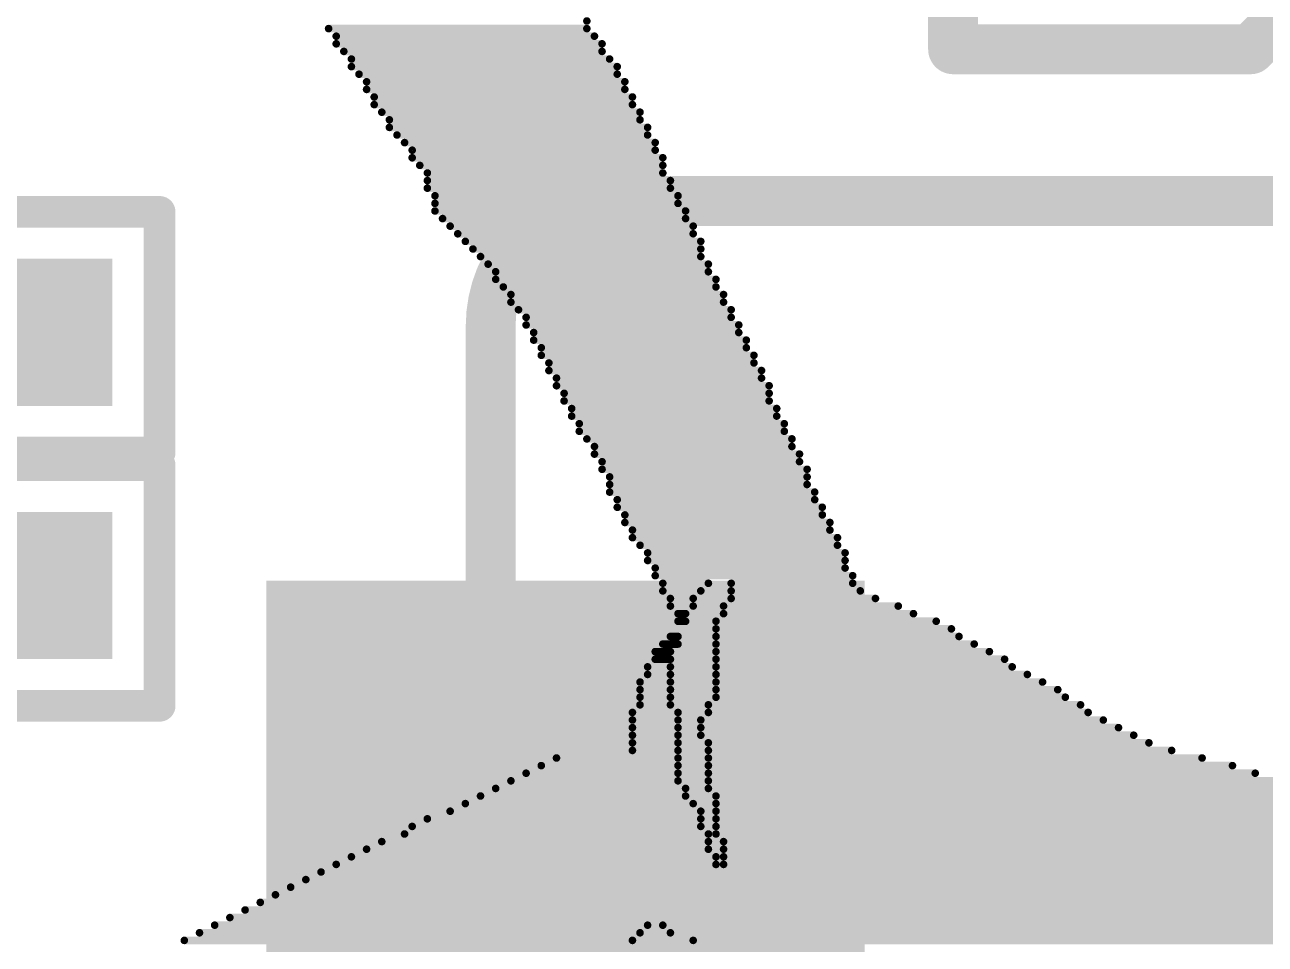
# Model space of a CAD drawing. Header units: millimetres. Extents: x -6 to 151, y -20 to 98.
# Drawn here: x 45.603 to 50.581, y 26.873 to 30.561 of the extents above; entities that cross this region are included whole.
import ezdxf

# ---------------------------------------------------------------- set-up
doc = ezdxf.new("R2010")
doc.units = ezdxf.units.MM
for name, color, linetype in [('BottomOverlay', 54, 'Continuous'), ('TopOverlay', 2, 'Continuous'), ('TopPaste', 8, 'Continuous'), ('TopSolder', 216, 'Continuous')]:
    doc.layers.add(name, color=color, linetype=linetype)

# ---------------------------------------------------------------- blocks, each defined once
blk = doc.blocks.new('SO8_WITH_PAD_39')
at = {"layer": 'TopOverlay', "const_width": 0.2}
for points in [[(-0.294, 2.5), (-0.9, 1.894)], [(0.9, 2.5), (-0.294, 2.5)], [(0.9, 2.5), (0.9, -2.5)]]:
    blk.add_lwpolyline(points, dxfattribs=at)
at = {"layer": 'TopOverlay', "const_width": 0.1}
for points in [[(-0.344, 2.5, 1), (-0.244, 2.5, 1)], [(-0.344, 2.5, 1), (-0.244, 2.5, 1)], [(0.85, 2.5, 1), (0.95, 2.5, 1)], [(0.85, 2.5, 1), (0.95, 2.5, 1)]]:
    blk.add_lwpolyline(points, format="xyb", close=True, dxfattribs=at)
blk = doc.blocks.new('RES0402_76')
at = {"layer": 'TopPaste'}
for points in [[(-0.75, -0.27), (-0.75, 0.27), (-0.25, 0.27), (-0.25, -0.27)], [(0.25, -0.27), (0.25, 0.27), (0.75, 0.27), (0.75, -0.27)]]:
    blk.add_hatch(color=8, dxfattribs=at).paths.add_polyline_path(points)
at = {"layer": 'TopSolder'}
for points in [[(-0.7754, -0.2954), (-0.7754, 0.2954), (-0.2246, 0.2954), (-0.2246, -0.2954)], [(0.2246, -0.2954), (0.2246, 0.2954), (0.7754, 0.2954), (0.7754, -0.2954)]]:
    blk.add_hatch(color=216, dxfattribs=at).paths.add_polyline_path(points)
at = {"layer": 'TopOverlay', "const_width": 0.127}
for points in [[(-0.9652, 0.4826), (-0.9652, -0.4826)], [(0.9652, 0.4826), (-0.9652, 0.4826)], [(0.9652, -0.4826), (0.9652, 0.4826)], [(0.9652, -0.4826), (-0.9652, -0.4826)]]:
    blk.add_lwpolyline(points, dxfattribs=at)
at = {"layer": 'TopOverlay', "const_width": 0.0635}
for points in [[(-0.997, 0.4826, 1), (-0.9335, 0.4826, 1)], [(-0.997, 0.4826, 1), (-0.9335, 0.4826, 1)], [(0.9335, 0.4826, 1), (0.997, 0.4826, 1)], [(0.9335, 0.4826, 1), (0.997, 0.4826, 1)], [(-0.997, -0.4826, 1), (-0.9335, -0.4826, 1)], [(-0.997, -0.4826, 1), (-0.9335, -0.4826, 1)], [(0.9335, -0.4826, 1), (0.997, -0.4826, 1)], [(0.9335, -0.4826, 1), (0.997, -0.4826, 1)]]:
    blk.add_lwpolyline(points, format="xyb", close=True, dxfattribs=at)
blk = doc.blocks.new('RES0402_77')
at = {"layer": 'TopPaste'}
for points in [[(-0.75, -0.27), (-0.75, 0.27), (-0.25, 0.27), (-0.25, -0.27)], [(0.25, -0.27), (0.25, 0.27), (0.75, 0.27), (0.75, -0.27)]]:
    blk.add_hatch(color=8, dxfattribs=at).paths.add_polyline_path(points)
at = {"layer": 'TopSolder'}
for points in [[(-0.7754, -0.2954), (-0.7754, 0.2954), (-0.2246, 0.2954), (-0.2246, -0.2954)], [(0.2246, -0.2954), (0.2246, 0.2954), (0.7754, 0.2954), (0.7754, -0.2954)]]:
    blk.add_hatch(color=216, dxfattribs=at).paths.add_polyline_path(points)
at = {"layer": 'TopOverlay', "const_width": 0.127}
for points in [[(-0.9652, -0.4826), (-0.9652, 0.4826)], [(-0.9652, 0.4826), (0.9652, 0.4826)], [(0.9652, -0.4826), (0.9652, 0.4826)], [(-0.9652, -0.4826), (0.9652, -0.4826)]]:
    blk.add_lwpolyline(points, dxfattribs=at)
at = {"layer": 'TopOverlay', "const_width": 0.0635}
for points in [[(-0.997, 0.4826, 1), (-0.9335, 0.4826, 1)], [(-0.997, 0.4826, 1), (-0.9335, 0.4826, 1)], [(0.9334, 0.4826, 1), (0.9969, 0.4826, 1)], [(0.9334, 0.4826, 1), (0.9969, 0.4826, 1)], [(-0.997, -0.4826, 1), (-0.9335, -0.4826, 1)], [(-0.997, -0.4826, 1), (-0.9335, -0.4826, 1)], [(0.9334, -0.4826, 1), (0.9969, -0.4826, 1)], [(0.9334, -0.4826, 1), (0.9969, -0.4826, 1)]]:
    blk.add_lwpolyline(points, format="xyb", close=True, dxfattribs=at)
blk = doc.blocks.new('0650_____171')
at = {"layer": 'TopPaste'}
blk.add_hatch(color=8, dxfattribs=at).paths.add_polyline_path([(-1.8241, -1.7499), (-4.1741, -1.7499), (-4.1741, 1.7501), (-1.8241, 1.7501)])
at = {"layer": 'TopSolder'}
blk.add_hatch(color=216, dxfattribs=at).paths.add_polyline_path([(-1.7987, -1.7753), (-4.1995, -1.7753), (-4.1995, 1.7755), (-1.7987, 1.7755)])
at = {"layer": 'TopOverlay', "const_width": 0.2}
blk.add_lwpolyline([(-3.299, 2.7997, -0.414212), (-2.799, 3.2997)], format="xyb", dxfattribs=at)
at = {"layer": 'TopOverlay', "const_width": 0.1}
for points in [[(-2.849, 3.2997, 1), (-2.749, 3.2997, 1)], [(-2.8471, 3.2987, 1), (-2.7471, 3.2987, 1)], [(-3.349, 2.8013, 1), (-3.249, 2.8013, 1)], [(-3.349, 2.7997, 1), (-3.249, 2.7997, 1)]]:
    blk.add_lwpolyline(points, format="xyb", close=True, dxfattribs=at)
at = {"layer": 'TopOverlay', "const_width": 0.2}
for points in [[(-2.7971, 3.2987), (2.8029, 3.2987)], [(-3.299, -2.7987), (-3.299, 2.8013)]]:
    blk.add_lwpolyline(points, dxfattribs=at)

msp = doc.modelspace()

# ---------------------------------------------------------------- linework, layer by layer
at = {"layer": 'BottomOverlay', "const_width": 0.0152}
for points in [[(47.8511, 30.5765, 1), (47.8663, 30.5765, 1)], [(46.8147, 30.546, 1), (46.83, 30.546, 1)], [(46.8452, 30.5156, 1), (46.8605, 30.5156, 1)], [(47.8511, 30.546, 1), (47.8663, 30.546, 1)], [(47.8815, 30.5156, 1), (47.8968, 30.5156, 1)], [(46.8452, 30.4851, 1), (46.8605, 30.4851, 1)], [(46.8757, 30.4546, 1), (46.8909, 30.4546, 1)], [(47.912, 30.4851, 1), (47.9273, 30.4851, 1)], [(47.912, 30.4546, 1), (47.9273, 30.4546, 1)], [(46.9062, 30.4241, 1), (46.9214, 30.4241, 1)], [(47.9425, 30.4241, 1), (47.9577, 30.4241, 1)], [(46.9062, 30.3936, 1), (46.9214, 30.3936, 1)], [(46.9367, 30.3632, 1), (46.9519, 30.3632, 1)], [(47.973, 30.3936, 1), (47.9882, 30.3936, 1)], [(47.973, 30.3632, 1), (47.9882, 30.3632, 1)], [(46.9671, 30.3327, 1), (46.9824, 30.3327, 1)], [(46.9671, 30.3022, 1), (46.9824, 30.3022, 1)], [(48.0035, 30.3327, 1), (48.0187, 30.3327, 1)], [(48.0035, 30.3022, 1), (48.0187, 30.3022, 1)], [(46.9976, 30.2717, 1), (47.0129, 30.2717, 1)], [(48.0339, 30.2717, 1), (48.0492, 30.2717, 1)], [(46.9976, 30.2412, 1), (47.0129, 30.2412, 1)], [(47.0281, 30.2108, 1), (47.0433, 30.2108, 1)], [(48.0339, 30.2412, 1), (48.0492, 30.2412, 1)], [(48.0644, 30.2108, 1), (48.0797, 30.2108, 1)], [(47.0586, 30.1803, 1), (47.0738, 30.1803, 1)], [(47.0586, 30.1498, 1), (47.0738, 30.1498, 1)], [(48.0644, 30.1803, 1), (48.0797, 30.1803, 1)], [(48.0949, 30.1498, 1), (48.1101, 30.1498, 1)], [(47.0891, 30.1193, 1), (47.1043, 30.1193, 1)], [(48.0949, 30.1193, 1), (48.1101, 30.1193, 1)], [(47.1195, 30.0888, 1), (47.1348, 30.0888, 1)], [(47.15, 30.0584, 1), (47.1653, 30.0584, 1)], [(48.1254, 30.0888, 1), (48.1406, 30.0888, 1)], [(48.1254, 30.0584, 1), (48.1406, 30.0584, 1)], [(47.15, 30.0279, 1), (47.1653, 30.0279, 1)], [(48.1559, 30.0279, 1), (48.1711, 30.0279, 1)], [(47.1805, 29.9974, 1), (47.1957, 29.9974, 1)], [(47.211, 29.9669, 1), (47.2262, 29.9669, 1)], [(48.1559, 29.9974, 1), (48.1711, 29.9974, 1)], [(48.1559, 29.9669, 1), (48.1711, 29.9669, 1)], [(47.211, 29.9364, 1), (47.2262, 29.9364, 1)], [(47.211, 29.906, 1), (47.2262, 29.906, 1)], [(48.1863, 29.9364, 1), (48.2016, 29.9364, 1)], [(48.1863, 29.906, 1), (48.2016, 29.906, 1)], [(47.2415, 29.8755, 1), (47.2567, 29.8755, 1)], [(48.2168, 29.8755, 1), (48.2321, 29.8755, 1)], [(47.2415, 29.845, 1), (47.2567, 29.845, 1)], [(47.2415, 29.8145, 1), (47.2567, 29.8145, 1)], [(48.2168, 29.845, 1), (48.2321, 29.845, 1)], [(48.2473, 29.8145, 1), (48.2625, 29.8145, 1)], [(47.2719, 29.784, 1), (47.2872, 29.784, 1)], [(47.3024, 29.7536, 1), (47.3177, 29.7536, 1)], [(48.2473, 29.784, 1), (48.2625, 29.784, 1)], [(48.2778, 29.7536, 1), (48.293, 29.7536, 1)], [(47.3329, 29.7231, 1), (47.3481, 29.7231, 1)], [(48.2778, 29.7231, 1), (48.293, 29.7231, 1)], [(47.3634, 29.6926, 1), (47.3786, 29.6926, 1)], [(47.3939, 29.6621, 1), (47.4091, 29.6621, 1)], [(48.3083, 29.6926, 1), (48.3235, 29.6926, 1)], [(48.3083, 29.6621, 1), (48.3235, 29.6621, 1)], [(47.4243, 29.6316, 1), (47.4396, 29.6316, 1)], [(48.3083, 29.6316, 1), (48.3235, 29.6316, 1)], [(47.4548, 29.6012, 1), (47.4701, 29.6012, 1)], [(47.4853, 29.5707, 1), (47.5005, 29.5707, 1)], [(48.3387, 29.6012, 1), (48.354, 29.6012, 1)], [(48.3387, 29.5707, 1), (48.354, 29.5707, 1)], [(47.4853, 29.5402, 1), (47.5005, 29.5402, 1)], [(47.5158, 29.5097, 1), (47.531, 29.5097, 1)], [(48.3692, 29.5402, 1), (48.3845, 29.5402, 1)], [(48.3692, 29.5097, 1), (48.3845, 29.5097, 1)], [(47.5463, 29.4792, 1), (47.5615, 29.4792, 1)], [(48.3997, 29.4792, 1), (48.4149, 29.4792, 1)], [(47.5463, 29.4488, 1), (47.5615, 29.4488, 1)], [(47.5767, 29.4183, 1), (47.592, 29.4183, 1)], [(48.3997, 29.4488, 1), (48.4149, 29.4488, 1)], [(48.4302, 29.4183, 1), (48.4454, 29.4183, 1)], [(47.6072, 29.3878, 1), (47.6225, 29.3878, 1)], [(47.6072, 29.3573, 1), (47.6225, 29.3573, 1)], [(48.4302, 29.3878, 1), (48.4454, 29.3878, 1)], [(48.4607, 29.3573, 1), (48.4759, 29.3573, 1)], [(47.6377, 29.3268, 1), (47.6529, 29.3268, 1)], [(48.4607, 29.3268, 1), (48.4759, 29.3268, 1)], [(47.6377, 29.2964, 1), (47.6529, 29.2964, 1)], [(47.6682, 29.2659, 1), (47.6834, 29.2659, 1)], [(48.4911, 29.2964, 1), (48.5064, 29.2964, 1)], [(48.4911, 29.2659, 1), (48.5064, 29.2659, 1)], [(47.6682, 29.2354, 1), (47.6834, 29.2354, 1)], [(47.6987, 29.2049, 1), (47.7139, 29.2049, 1)], [(48.5216, 29.2354, 1), (48.5369, 29.2354, 1)], [(48.5216, 29.2049, 1), (48.5369, 29.2049, 1)], [(47.6987, 29.1744, 1), (47.7139, 29.1744, 1)], [(48.5521, 29.1744, 1), (48.5673, 29.1744, 1)], [(47.7291, 29.144, 1), (47.7444, 29.144, 1)], [(47.7291, 29.1135, 1), (47.7444, 29.1135, 1)], [(48.5521, 29.144, 1), (48.5673, 29.144, 1)], [(48.5826, 29.1135, 1), (48.5978, 29.1135, 1)], [(47.7596, 29.083, 1), (47.7749, 29.083, 1)], [(48.5826, 29.083, 1), (48.5978, 29.083, 1)], [(47.7596, 29.0525, 1), (47.7749, 29.0525, 1)], [(47.7901, 29.022, 1), (47.8053, 29.022, 1)], [(48.5826, 29.0525, 1), (48.5978, 29.0525, 1)], [(48.6131, 29.022, 1), (48.6283, 29.022, 1)], [(47.7901, 28.9916, 1), (47.8053, 28.9916, 1)], [(47.8206, 28.9611, 1), (47.8358, 28.9611, 1)], [(48.6131, 28.9916, 1), (48.6283, 28.9916, 1)], [(48.6435, 28.9611, 1), (48.6588, 28.9611, 1)], [(47.8206, 28.9306, 1), (47.8358, 28.9306, 1)], [(48.6435, 28.9306, 1), (48.6588, 28.9306, 1)], [(47.8511, 28.9001, 1), (47.8663, 28.9001, 1)], [(47.8815, 28.8696, 1), (47.8968, 28.8696, 1)], [(48.674, 28.9001, 1), (48.6893, 28.9001, 1)], [(48.674, 28.8696, 1), (48.6893, 28.8696, 1)], [(47.8815, 28.8392, 1), (47.8968, 28.8392, 1)], [(47.912, 28.8087, 1), (47.9273, 28.8087, 1)], [(48.7045, 28.8392, 1), (48.7197, 28.8392, 1)], [(48.7045, 28.8087, 1), (48.7197, 28.8087, 1)], [(47.912, 28.7782, 1), (47.9273, 28.7782, 1)], [(48.735, 28.7782, 1), (48.7502, 28.7782, 1)], [(47.9425, 28.7477, 1), (47.9577, 28.7477, 1)], [(47.9425, 28.7172, 1), (47.9577, 28.7172, 1)], [(48.735, 28.7477, 1), (48.7502, 28.7477, 1)], [(48.735, 28.7172, 1), (48.7502, 28.7172, 1)], [(47.9425, 28.6868, 1), (47.9577, 28.6868, 1)], [(47.973, 28.6563, 1), (47.9882, 28.6563, 1)], [(48.7655, 28.6868, 1), (48.7807, 28.6868, 1)], [(48.7655, 28.6563, 1), (48.7807, 28.6563, 1)], [(47.973, 28.6258, 1), (47.9882, 28.6258, 1)], [(48.7959, 28.6258, 1), (48.8112, 28.6258, 1)], [(48.0035, 28.5953, 1), (48.0187, 28.5953, 1)], [(48.0035, 28.5648, 1), (48.0187, 28.5648, 1)], [(48.7959, 28.5953, 1), (48.8112, 28.5953, 1)], [(48.8264, 28.5648, 1), (48.8417, 28.5648, 1)], [(48.0339, 28.5344, 1), (48.0492, 28.5344, 1)], [(48.8264, 28.5344, 1), (48.8417, 28.5344, 1)], [(48.0339, 28.5039, 1), (48.0492, 28.5039, 1)], [(48.0644, 28.4734, 1), (48.0797, 28.4734, 1)], [(48.8569, 28.5039, 1), (48.8721, 28.5039, 1)], [(48.8569, 28.4734, 1), (48.8721, 28.4734, 1)], [(48.0949, 28.4429, 1), (48.1101, 28.4429, 1)], [(48.0949, 28.4124, 1), (48.1101, 28.4124, 1)], [(48.8874, 28.4429, 1), (48.9026, 28.4429, 1)], [(48.8874, 28.4124, 1), (48.9026, 28.4124, 1)], [(48.1254, 28.382, 1), (48.1406, 28.382, 1)], [(48.8874, 28.382, 1), (48.9026, 28.382, 1)], [(48.1254, 28.3515, 1), (48.1406, 28.3515, 1)], [(48.1559, 28.321, 1), (48.1711, 28.321, 1)], [(48.3387, 28.321, 1), (48.354, 28.321, 1)], [(48.4302, 28.321, 1), (48.4454, 28.321, 1)], [(48.9179, 28.3515, 1), (48.9331, 28.3515, 1)], [(48.9179, 28.321, 1), (48.9331, 28.321, 1)], [(48.1559, 28.2905, 1), (48.1711, 28.2905, 1)], [(48.1863, 28.26, 1), (48.2016, 28.26, 1)], [(48.2778, 28.26, 1), (48.293, 28.26, 1)], [(48.3083, 28.2905, 1), (48.3235, 28.2905, 1)], [(48.4302, 28.2905, 1), (48.4454, 28.2905, 1)], [(48.4302, 28.26, 1), (48.4454, 28.26, 1)], [(48.9483, 28.2905, 1), (48.9636, 28.2905, 1)], [(49.0093, 28.26, 1), (49.0245, 28.26, 1)], [(48.1863, 28.2296, 1), (48.2016, 28.2296, 1)], [(48.2778, 28.2296, 1), (48.293, 28.2296, 1)], [(48.3997, 28.2296, 1), (48.4149, 28.2296, 1)], [(49.1007, 28.2296, 1), (49.116, 28.2296, 1)], [(48.2168, 28.1991, 1), (48.2321, 28.1991, 1)], [(48.2168, 28.1686, 1), (48.2321, 28.1686, 1)], [(48.2473, 28.1991, 1), (48.2625, 28.1991, 1)], [(48.2473, 28.1686, 1), (48.2625, 28.1686, 1)], [(48.3692, 28.1686, 1), (48.3845, 28.1686, 1)], [(48.3997, 28.1991, 1), (48.4149, 28.1991, 1)], [(49.1617, 28.1991, 1), (49.1769, 28.1991, 1)], [(49.2531, 28.1686, 1), (49.2684, 28.1686, 1)], [(48.3692, 28.1381, 1), (48.3845, 28.1381, 1)], [(49.3141, 28.1381, 1), (49.3293, 28.1381, 1)], [(48.1559, 28.0772, 1), (48.1711, 28.0772, 1)], [(48.1863, 28.1076, 1), (48.2016, 28.1076, 1)], [(48.2168, 28.1076, 1), (48.2321, 28.1076, 1)], [(48.2168, 28.0772, 1), (48.2321, 28.0772, 1)], [(48.3692, 28.1076, 1), (48.3845, 28.1076, 1)], [(48.3692, 28.0772, 1), (48.3845, 28.0772, 1)], [(49.3446, 28.1076, 1), (49.3598, 28.1076, 1)], [(49.4055, 28.0772, 1), (49.4208, 28.0772, 1)], [(48.1254, 28.0467, 1), (48.1406, 28.0467, 1)], [(48.1254, 28.0162, 1), (48.1406, 28.0162, 1)], [(48.1863, 28.0467, 1), (48.2016, 28.0467, 1)], [(48.1863, 28.0162, 1), (48.2016, 28.0162, 1)], [(48.3692, 28.0467, 1), (48.3845, 28.0467, 1)], [(48.3692, 28.0162, 1), (48.3845, 28.0162, 1)], [(49.4665, 28.0467, 1), (49.4817, 28.0467, 1)], [(49.5275, 28.0162, 1), (49.5427, 28.0162, 1)], [(48.0949, 27.9857, 1), (48.1101, 27.9857, 1)], [(48.1863, 27.9857, 1), (48.2016, 27.9857, 1)], [(48.3692, 27.9857, 1), (48.3845, 27.9857, 1)], [(49.5579, 27.9857, 1), (49.5732, 27.9857, 1)], [(48.0644, 27.9248, 1), (48.0797, 27.9248, 1)], [(48.0949, 27.9552, 1), (48.1101, 27.9552, 1)], [(48.1863, 27.9552, 1), (48.2016, 27.9552, 1)], [(48.1863, 27.9248, 1), (48.2016, 27.9248, 1)], [(48.3692, 27.9552, 1), (48.3845, 27.9552, 1)], [(48.3692, 27.9248, 1), (48.3845, 27.9248, 1)], [(49.6189, 27.9552, 1), (49.6341, 27.9552, 1)], [(49.6799, 27.9248, 1), (49.6951, 27.9248, 1)], [(48.0644, 27.8943, 1), (48.0797, 27.8943, 1)], [(48.0644, 27.8638, 1), (48.0797, 27.8638, 1)], [(48.1863, 27.8943, 1), (48.2016, 27.8943, 1)], [(48.1863, 27.8638, 1), (48.2016, 27.8638, 1)], [(48.3692, 27.8943, 1), (48.3845, 27.8943, 1)], [(48.3692, 27.8638, 1), (48.3845, 27.8638, 1)], [(49.7408, 27.8943, 1), (49.7561, 27.8943, 1)], [(49.7713, 27.8638, 1), (49.7865, 27.8638, 1)], [(48.0644, 27.8333, 1), (48.0797, 27.8333, 1)], [(48.1863, 27.8333, 1), (48.2016, 27.8333, 1)], [(48.3387, 27.8333, 1), (48.354, 27.8333, 1)], [(49.8323, 27.8333, 1), (49.8475, 27.8333, 1)], [(48.0339, 27.8028, 1), (48.0492, 27.8028, 1)], [(48.0339, 27.7724, 1), (48.0492, 27.7724, 1)], [(48.2168, 27.8028, 1), (48.2321, 27.8028, 1)], [(48.2168, 27.7724, 1), (48.2321, 27.7724, 1)], [(48.3083, 27.7724, 1), (48.3235, 27.7724, 1)], [(48.3387, 27.8028, 1), (48.354, 27.8028, 1)], [(49.8627, 27.8028, 1), (49.878, 27.8028, 1)], [(49.9237, 27.7724, 1), (49.9389, 27.7724, 1)], [(48.0339, 27.7419, 1), (48.0492, 27.7419, 1)], [(48.0339, 27.7114, 1), (48.0492, 27.7114, 1)], [(48.2168, 27.7419, 1), (48.2321, 27.7419, 1)], [(48.2168, 27.7114, 1), (48.2321, 27.7114, 1)], [(48.3083, 27.7419, 1), (48.3235, 27.7419, 1)], [(48.3083, 27.7114, 1), (48.3235, 27.7114, 1)], [(49.9847, 27.7419, 1), (49.9999, 27.7419, 1)], [(50.0456, 27.7114, 1), (50.0609, 27.7114, 1)], [(48.0339, 27.6809, 1), (48.0492, 27.6809, 1)], [(48.2168, 27.6809, 1), (48.2321, 27.6809, 1)], [(48.3387, 27.6809, 1), (48.354, 27.6809, 1)], [(50.1066, 27.6809, 1), (50.1218, 27.6809, 1)], [(47.7291, 27.62, 1), (47.7444, 27.62, 1)], [(48.0339, 27.6504, 1), (48.0492, 27.6504, 1)], [(48.2168, 27.6504, 1), (48.2321, 27.6504, 1)], [(48.2168, 27.62, 1), (48.2321, 27.62, 1)], [(48.3387, 27.6504, 1), (48.354, 27.6504, 1)], [(48.3387, 27.62, 1), (48.354, 27.62, 1)], [(50.198, 27.6504, 1), (50.2133, 27.6504, 1)], [(50.3199, 27.62, 1), (50.3352, 27.62, 1)], [(47.6682, 27.5895, 1), (47.6834, 27.5895, 1)], [(48.2168, 27.5895, 1), (48.2321, 27.5895, 1)], [(48.3387, 27.5895, 1), (48.354, 27.5895, 1)], [(50.4419, 27.5895, 1), (50.4571, 27.5895, 1)], [(47.5463, 27.5285, 1), (47.5615, 27.5285, 1)], [(47.6072, 27.559, 1), (47.6225, 27.559, 1)], [(48.2168, 27.559, 1), (48.2321, 27.559, 1)], [(48.2168, 27.5285, 1), (48.2321, 27.5285, 1)], [(48.3387, 27.559, 1), (48.354, 27.559, 1)], [(48.3387, 27.5285, 1), (48.354, 27.5285, 1)], [(50.5333, 27.559, 1), (50.5485, 27.559, 1)], [(47.4243, 27.4676, 1), (47.4396, 27.4676, 1)], [(47.4853, 27.498, 1), (47.5005, 27.498, 1)], [(48.2473, 27.498, 1), (48.2625, 27.498, 1)], [(48.2473, 27.4676, 1), (48.2625, 27.4676, 1)], [(48.3387, 27.498, 1), (48.354, 27.498, 1)], [(48.3692, 27.4676, 1), (48.3845, 27.4676, 1)], [(47.3634, 27.4371, 1), (47.3786, 27.4371, 1)], [(48.2778, 27.4371, 1), (48.293, 27.4371, 1)], [(48.3692, 27.4371, 1), (48.3845, 27.4371, 1)], [(47.211, 27.3761, 1), (47.2262, 27.3761, 1)], [(47.3024, 27.4066, 1), (47.3177, 27.4066, 1)], [(48.3083, 27.4066, 1), (48.3235, 27.4066, 1)], [(48.3083, 27.3761, 1), (48.3235, 27.3761, 1)], [(48.3692, 27.4066, 1), (48.3845, 27.4066, 1)], [(48.3692, 27.3761, 1), (48.3845, 27.3761, 1)], [(47.1195, 27.3152, 1), (47.1348, 27.3152, 1)], [(47.15, 27.3456, 1), (47.1653, 27.3456, 1)], [(48.3083, 27.3456, 1), (48.3235, 27.3456, 1)], [(48.3387, 27.3152, 1), (48.354, 27.3152, 1)], [(48.3692, 27.3456, 1), (48.3845, 27.3456, 1)], [(48.3692, 27.3152, 1), (48.3845, 27.3152, 1)], [(47.0281, 27.2847, 1), (47.0433, 27.2847, 1)], [(48.3387, 27.2847, 1), (48.354, 27.2847, 1)], [(48.3997, 27.2847, 1), (48.4149, 27.2847, 1)], [(46.9062, 27.2237, 1), (46.9214, 27.2237, 1)], [(46.9671, 27.2542, 1), (46.9824, 27.2542, 1)], [(48.3387, 27.2542, 1), (48.354, 27.2542, 1)], [(48.3692, 27.2237, 1), (48.3845, 27.2237, 1)], [(48.3997, 27.2542, 1), (48.4149, 27.2542, 1)], [(48.3997, 27.2237, 1), (48.4149, 27.2237, 1)], [(46.8452, 27.1932, 1), (46.8605, 27.1932, 1)], [(48.3692, 27.1932, 1), (48.3845, 27.1932, 1)], [(48.3997, 27.1932, 1), (48.4149, 27.1932, 1)], [(46.7233, 27.1323, 1), (46.7385, 27.1323, 1)], [(46.7843, 27.1628, 1), (46.7995, 27.1628, 1)], [(46.6014, 27.0713, 1), (46.6166, 27.0713, 1)], [(46.6623, 27.1018, 1), (46.6776, 27.1018, 1)], [(46.5404, 27.0408, 1), (46.5557, 27.0408, 1)], [(46.4185, 26.9799, 1), (46.4337, 26.9799, 1)], [(46.4795, 27.0104, 1), (46.4947, 27.0104, 1)], [(46.2966, 26.9189, 1), (46.3118, 26.9189, 1)], [(46.3575, 26.9494, 1), (46.3728, 26.9494, 1)], [(48.0644, 26.9189, 1), (48.0797, 26.9189, 1)], [(48.0949, 26.9494, 1), (48.1101, 26.9494, 1)], [(48.1559, 26.9494, 1), (48.1711, 26.9494, 1)], [(48.1863, 26.9189, 1), (48.2016, 26.9189, 1)], [(46.2356, 26.8884, 1), (46.2509, 26.8884, 1)], [(48.0339, 26.8884, 1), (48.0492, 26.8884, 1)], [(48.2778, 26.8884, 1), (48.293, 26.8884, 1)]]:
    msp.add_lwpolyline(points, format="xyb", close=True, dxfattribs=at)
at = {"layer": 'BottomOverlay', "const_width": 0.0305}
for points in [[(46.8224, 30.546), (47.8587, 30.546)], [(46.8528, 30.5156), (47.8892, 30.5156)], [(46.8528, 30.4851), (47.9196, 30.4851)], [(46.8833, 30.4546), (47.9196, 30.4546)], [(46.9138, 30.4241), (47.9501, 30.4241)], [(46.9138, 30.3936), (47.9806, 30.3936)], [(46.9443, 30.3632), (47.9806, 30.3632)], [(46.9748, 30.3327), (48.0111, 30.3327)], [(46.9748, 30.3022), (48.0111, 30.3022)], [(47.0052, 30.2717), (48.0416, 30.2717)], [(47.0052, 30.2412), (48.0416, 30.2412)], [(47.0357, 30.2108), (48.072, 30.2108)], [(47.0662, 30.1803), (48.072, 30.1803)], [(47.0662, 30.1498), (48.1025, 30.1498)], [(47.0967, 30.1193), (48.1025, 30.1193)], [(47.1272, 30.0888), (48.133, 30.0888)], [(47.1576, 30.0584), (48.133, 30.0584)], [(47.1576, 30.0279), (48.1635, 30.0279)], [(47.1881, 29.9974), (48.1635, 29.9974)], [(47.2186, 29.9669), (48.1635, 29.9669)], [(47.2186, 29.9364), (48.194, 29.9364)], [(47.2186, 29.906), (48.194, 29.906)], [(47.2491, 29.8755), (48.2244, 29.8755)], [(47.2491, 29.845), (48.2244, 29.845)], [(47.2491, 29.8145), (48.2549, 29.8145)], [(47.2796, 29.784), (48.2549, 29.784)], [(47.31, 29.7536), (48.2854, 29.7536)], [(47.3405, 29.7231), (48.2854, 29.7231)], [(47.371, 29.6926), (48.3159, 29.6926)], [(47.4015, 29.6621), (48.3159, 29.6621)], [(47.432, 29.6316), (48.3159, 29.6316)], [(47.4624, 29.6012), (48.3464, 29.6012)], [(47.4929, 29.5707), (48.3464, 29.5707)], [(47.4929, 29.5402), (48.3768, 29.5402)], [(47.5234, 29.5097), (48.3768, 29.5097)], [(47.5539, 29.4792), (48.4073, 29.4792)], [(47.5539, 29.4488), (48.4073, 29.4488)], [(47.5844, 29.4183), (48.4378, 29.4183)], [(47.6148, 29.3878), (48.4378, 29.3878)], [(47.6148, 29.3573), (48.4683, 29.3573)], [(47.6453, 29.3268), (48.4683, 29.3268)], [(47.6453, 29.2964), (48.4988, 29.2964)], [(47.6758, 29.2659), (48.4988, 29.2659)], [(47.6758, 29.2354), (48.5292, 29.2354)], [(47.7063, 29.2049), (48.5292, 29.2049)], [(47.7063, 29.1744), (48.5597, 29.1744)], [(47.7368, 29.144), (48.5597, 29.144)], [(47.7368, 29.1135), (48.5902, 29.1135)], [(47.7672, 29.083), (48.5902, 29.083)], [(47.7672, 29.0525), (48.5902, 29.0525)], [(47.7977, 29.022), (48.6207, 29.022)], [(47.7977, 28.9916), (48.6207, 28.9916)], [(47.8282, 28.9611), (48.6512, 28.9611)], [(47.8282, 28.9306), (48.6512, 28.9306)], [(47.8587, 28.9001), (48.6816, 28.9001)], [(47.8892, 28.8696), (48.6816, 28.8696)], [(47.8892, 28.8392), (48.7121, 28.8392)], [(47.9196, 28.8087), (48.7121, 28.8087)], [(47.9196, 28.7782), (48.7426, 28.7782)], [(47.9501, 28.7477), (48.7426, 28.7477)], [(47.9501, 28.7172), (48.7426, 28.7172)], [(47.9501, 28.6868), (48.7731, 28.6868)], [(47.9806, 28.6563), (48.7731, 28.6563)], [(47.9806, 28.6258), (48.8036, 28.6258)], [(48.0111, 28.5953), (48.8036, 28.5953)], [(48.0111, 28.5648), (48.834, 28.5648)], [(48.0416, 28.5344), (48.834, 28.5344)], [(48.0416, 28.5039), (48.8645, 28.5039)], [(48.072, 28.4734), (48.8645, 28.4734)], [(48.1025, 28.4429), (48.895, 28.4429)], [(48.1025, 28.4124), (48.895, 28.4124)], [(48.133, 28.382), (48.895, 28.382)], [(48.133, 28.3515), (48.9255, 28.3515)], [(48.1635, 28.321), (48.3464, 28.321)], [(48.4378, 28.321), (48.9255, 28.321)], [(48.1635, 28.2905), (48.3159, 28.2905)], [(48.194, 28.26), (48.2854, 28.26)], [(48.4378, 28.2905), (48.956, 28.2905)], [(48.4378, 28.26), (49.0169, 28.26)], [(48.194, 28.2296), (48.2854, 28.2296)], [(48.4073, 28.2296), (49.1084, 28.2296)], [(48.2244, 28.1991), (48.2549, 28.1991)], [(48.2244, 28.1686), (48.2549, 28.1686)], [(48.3768, 28.1686), (49.2608, 28.1686)], [(48.4073, 28.1991), (49.1693, 28.1991)], [(48.3768, 28.1381), (49.3217, 28.1381)], [(48.1635, 28.0772), (48.2244, 28.0772)], [(48.194, 28.1076), (48.2244, 28.1076)], [(48.3768, 28.1076), (49.3522, 28.1076)], [(48.3768, 28.0772), (49.4132, 28.0772)], [(48.133, 28.0467), (48.194, 28.0467)], [(48.133, 28.0162), (48.194, 28.0162)], [(48.3768, 28.0467), (49.4741, 28.0467)], [(48.3768, 28.0162), (49.5351, 28.0162)], [(48.1025, 27.9857), (48.194, 27.9857)], [(48.3768, 27.9857), (49.5656, 27.9857)], [(48.072, 27.9248), (48.194, 27.9248)], [(48.1025, 27.9552), (48.194, 27.9552)], [(48.3768, 27.9552), (49.6265, 27.9552)], [(48.3768, 27.9248), (49.6875, 27.9248)], [(48.072, 27.8943), (48.194, 27.8943)], [(48.072, 27.8638), (48.194, 27.8638)], [(48.3768, 27.8943), (49.7484, 27.8943)], [(48.3768, 27.8638), (49.7789, 27.8638)], [(48.072, 27.8333), (48.194, 27.8333)], [(48.3464, 27.8333), (49.8399, 27.8333)], [(48.0416, 27.8028), (48.2244, 27.8028)], [(48.0416, 27.7724), (48.2244, 27.7724)], [(48.3159, 27.7724), (49.9313, 27.7724)], [(48.3464, 27.8028), (49.8704, 27.8028)], [(48.0416, 27.7419), (48.2244, 27.7419)], [(48.0416, 27.7114), (48.2244, 27.7114)], [(48.3159, 27.7419), (49.9923, 27.7419)], [(48.3159, 27.7114), (50.0532, 27.7114)], [(48.0416, 27.6809), (48.2244, 27.6809)], [(48.3464, 27.6809), (50.1142, 27.6809)], [(47.7368, 27.62), (48.2244, 27.62)], [(48.0416, 27.6504), (48.2244, 27.6504)], [(48.3464, 27.6504), (50.2056, 27.6504)], [(48.3464, 27.62), (50.3276, 27.62)], [(47.6758, 27.5895), (48.2244, 27.5895)], [(48.3464, 27.5895), (50.4495, 27.5895)], [(47.5539, 27.5285), (48.2244, 27.5285)], [(47.6148, 27.559), (48.2244, 27.559)], [(48.3464, 27.559), (50.5409, 27.559)], [(48.3464, 27.5285), (50.6628, 27.5285)], [(47.432, 27.4676), (48.2549, 27.4676)], [(47.4929, 27.498), (48.2549, 27.498)], [(48.3464, 27.498), (50.7543, 27.498)], [(48.3768, 27.4676), (50.8457, 27.4676)], [(47.371, 27.4371), (48.2854, 27.4371)], [(48.3768, 27.4371), (50.9372, 27.4371)], [(47.2186, 27.3761), (48.3159, 27.3761)], [(47.31, 27.4066), (48.3159, 27.4066)], [(48.3768, 27.4066), (51.0286, 27.4066)], [(48.3768, 27.3761), (51.0896, 27.3761)], [(47.1272, 27.3152), (48.3464, 27.3152)], [(47.1576, 27.3456), (48.3159, 27.3456)], [(48.3768, 27.3456), (51.181, 27.3456)], [(48.3768, 27.3152), (51.2724, 27.3152)], [(47.0357, 27.2847), (48.3464, 27.2847)], [(48.4073, 27.2847), (51.3334, 27.2847)], [(46.9138, 27.2237), (48.3768, 27.2237)], [(46.9748, 27.2542), (48.3464, 27.2542)], [(48.4073, 27.2542), (51.4248, 27.2542)], [(48.4073, 27.2237), (51.4858, 27.2237)], [(46.8528, 27.1932), (48.3768, 27.1932)], [(48.4073, 27.1932), (51.5468, 27.1932)], [(46.7309, 27.1323), (51.6687, 27.1323)], [(46.7919, 27.1628), (51.6077, 27.1628)], [(46.609, 27.0713), (51.7906, 27.0713)], [(46.67, 27.1018), (51.7296, 27.1018)], [(46.548, 27.0408), (51.8516, 27.0408)], [(46.4261, 26.9799), (51.9735, 26.9799)], [(46.4871, 27.0104), (51.9125, 27.0104)], [(46.3042, 26.9189), (48.072, 26.9189)], [(46.3652, 26.9494), (48.1025, 26.9494)], [(48.1635, 26.9494), (52.0344, 26.9494)], [(48.194, 26.9189), (52.0649, 26.9189)], [(46.2432, 26.8884), (48.0416, 26.8884)], [(48.2854, 26.8884), (52.1259, 26.8884)]]:
    msp.add_lwpolyline(points, dxfattribs=at)

# ---------------------------------------------------------------- block references
at = {"rotation": 180}
for name, p in [('SO8_WITH_PAD_39', (50.2283, 32.9631)), ('RES0402_76', (45.179, 28.3121))]:
    msp.add_blockref(name, p, dxfattribs=at)
for name, p in [('0650_____171', (50.7718, 26.5555)), ('RES0402_77', (45.1791, 29.3282))]:
    msp.add_blockref(name, p)

doc.saveas('drawing.dxf')
